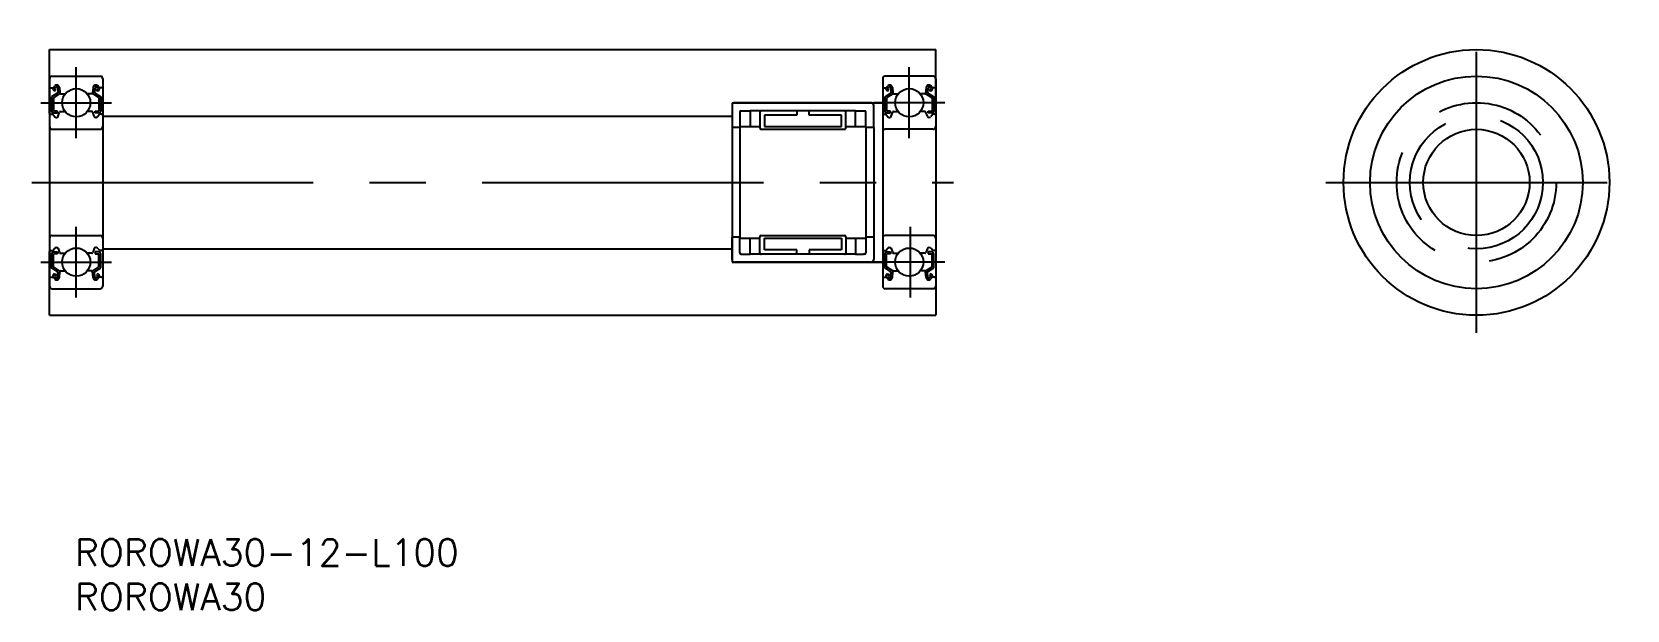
# Model space of a CAD drawing. Extents: x -2 to 178, y -48 to 17.
import ezdxf

# ---------------------------------------------------------------- set-up
doc = ezdxf.new("R2010")
doc.units = 0
doc.linetypes.add('CENTER', pattern=[50.8, 31.75, -6.35, 6.35, -6.35])
doc.linetypes.add('DASHED', pattern=[19.05, 12.7, -6.35])
doc.layers.get('0').update_dxf_attribs({"linetype": 'CONTINUOUS'})
doc.layers.add('CENTER', color=1, linetype='CENTER')
doc.styles.get("Standard").update_dxf_attribs({"font": 'txt.shx', "height": 3, "bigfont": 'bigfont.shx'})

# ---------------------------------------------------------------- blocks, each defined once
blk = doc.blocks.new('*U27')
at = {"color": 7, "linetype": 'CONTINUOUS'}
blk.add_text('ROROWA30-12-L100', height=3, dxfattribs=at).set_placement((2.85, -43.29))
blk = doc.blocks.new('*U28')
at = {"color": 7, "linetype": 'CONTINUOUS'}
blk.add_text('ROROWA30', height=3, dxfattribs=at).set_placement((2.85, -48.3))

msp = doc.modelspace()

# ---------------------------------------------------------------- linework, layer by layer
at = {"color": 7, "linetype": 'CONTINUOUS'}
for p, q in [((0, 7.8), (0, 15)), ((0, 15), (100, 15)), ((100, 7.8), (100, 15)), ((77, 9), (94, 9)), ((92.7, 9), (77.3, 9)), ((6, 7.5), (77, 7.5)), ((77, 9), (77, -9)), ((77, 8.7), (77, 6.2)), ((77.89, 7.95), (77.89, 6.2)), ((78.04, 8.1), (79.05, 8.1)), ((78.04, 8.1), (79.05, 8.1)), ((79.05, 8.1), (79.05, 6.3)), ((79.05, 8.1), (79.05, 6.3)), ((80.3, 8.1), (79.05, 8.1)), ((80.15, 7.95), (80.15, 6.15)), ((89.7, 8.1), (80.3, 8.1)), ((90.95, 8.1), (89.7, 8.1)), ((89.85, 6.15), (89.85, 7.95)), ((90.95, 6.3), (90.95, 8.1)), ((90.95, 8.1), (91.85, 8.1)), ((90.95, 6.3), (90.95, 8.1)), ((90.95, 8.1), (91.95, 8.1)), ((92.1, 6.2), (92.1, 7.95)), ((93, 6.2), (93, 8.7)), ((77, 6.2), (77, -6.2)), ((77.89, 6.2), (77, 6.2)), ((77.89, 6.2), (77.89, -6.2)), ((77.9, 6.3), (79.05, 6.3)), ((79.05, 6.3), (80.15, 6.3)), ((80.3, 6), (89.7, 6)), ((89.85, 6.3), (90.95, 6.3)), ((90.95, 6.3), (92.1, 6.3)), ((92.1, 6.2), (92.1, -6.2)), ((93, 6.2), (92.1, 6.2)), ((93, 6.2), (93, -6.2)), ((77.89, -6.2), (77, -6.2)), ((77, -8.7), (77, -6.2)), ((77.89, -7.95), (77.89, -6.2)), ((77.9, -6.3), (79.05, -6.3)), ((79.05, -8.1), (79.05, -6.3)), ((79.05, -8.1), (79.05, -6.3)), ((79.05, -6.3), (80.15, -6.3)), ((80.15, -7.95), (80.15, -6.15)), ((80.3, -6), (89.7, -6)), ((89.85, -6.15), (89.85, -7.95)), ((89.85, -6.3), (90.95, -6.3)), ((90.95, -6.3), (90.95, -8.1)), ((90.95, -6.3), (92.1, -6.3)), ((90.95, -6.3), (90.95, -8.1)), ((93, -6.2), (92.1, -6.2)), ((92.1, -6.2), (92.1, -7.95)), ((93, -6.2), (93, -8.7)), ((0, -15), (0, -7.8)), ((6, -7.5), (77, -7.5)), ((78.04, -8.1), (79.05, -8.1)), ((78.04, -8.1), (79.05, -8.1)), ((80.3, -8.1), (79.05, -8.1)), ((89.7, -8.1), (80.3, -8.1)), ((90.95, -8.1), (89.7, -8.1)), ((90.95, -8.1), (91.85, -8.1)), ((90.95, -8.1), (91.85, -8.1)), ((91.95, -8.1), (91.85, -8.1)), ((100, -7.8), (100, -15)), ((77, -9), (94, -9)), ((92.7, -9), (77.3, -9)), ((0, -15), (100, -15))]:
    msp.add_line(p, q, dxfattribs=at)
for p, q in [((0, 11.7), (0, -11.7)), ((0.3, 12), (5.7, 12)), ((0.41, 10.7), (0.57, 10.89)), ((5.59, 10.7), (5.43, 10.89)), ((6, 11.7), (6, -11.7)), ((94, 11.7), (94, -11.7)), ((99.7, 12), (94.3, 12)), ((94.41, 10.7), (94.57, 10.89)), ((99.59, 10.7), (99.43, 10.89)), ((100, 11.7), (100, -11.7)), ((0.1, 10.7), (0.41, 10.7)), ((0.93, 10.1), (0.23, 9.66)), ((0.23, 9.66), (0.23, 8.05)), ((0.56, 10.29), (0.42, 10.43)), ((1.13, 9.99), (0.43, 9.55)), ((0.43, 9.55), (0.43, 8.05)), ((0.56, 10.57), (0.72, 10.76)), ((0.71, 10.43), (0.56, 10.57)), ((0.56, 10.29), (0.71, 10.43)), ((0.9, 10.7), (0.93, 10.1)), ((1.1, 10.72), (1.15, 10.09)), ((1.13, 10.33), (1.13, 9.99)), ((1.25, 10), (1.77, 10)), ((4.75, 10), (4.23, 10)), ((4.9, 10.72), (4.85, 10.09)), ((4.87, 10.33), (4.87, 9.99)), ((4.87, 9.99), (5.57, 9.55)), ((5.1, 10.7), (5.07, 10.1)), ((5.07, 10.1), (5.77, 9.66)), ((5.44, 10.57), (5.28, 10.76)), ((5.29, 10.43), (5.44, 10.57)), ((5.44, 10.29), (5.29, 10.43)), ((5.44, 10.29), (5.58, 10.43)), ((5.57, 9.55), (5.57, 8.05)), ((5.9, 10.7), (5.59, 10.7)), ((5.77, 9.66), (5.77, 8.05)), ((94.1, 10.7), (94.41, 10.7)), ((94.93, 10.1), (94.23, 9.66)), ((94.23, 9.66), (94.23, 8.05)), ((94.56, 10.29), (94.42, 10.43)), ((95.13, 9.99), (94.43, 9.55)), ((94.43, 9.55), (94.43, 8.05)), ((94.56, 10.57), (94.72, 10.76)), ((94.71, 10.43), (94.56, 10.57)), ((94.56, 10.29), (94.71, 10.43)), ((94.9, 10.7), (94.93, 10.1)), ((95.1, 10.72), (95.15, 10.09)), ((95.13, 10.33), (95.13, 9.99)), ((95.25, 10), (95.77, 10)), ((98.75, 10), (98.23, 10)), ((98.9, 10.72), (98.85, 10.09)), ((98.87, 10.33), (98.87, 9.99)), ((98.87, 9.99), (99.57, 9.55)), ((99.1, 10.7), (99.07, 10.1)), ((99.07, 10.1), (99.77, 9.66)), ((99.44, 10.57), (99.28, 10.76)), ((99.29, 10.43), (99.44, 10.57)), ((99.44, 10.29), (99.29, 10.43)), ((99.44, 10.29), (99.58, 10.43)), ((99.57, 9.55), (99.57, 8.05)), ((99.9, 10.7), (99.59, 10.7)), ((99.77, 9.66), (99.77, 8.05)), ((0.1, 7.7), (0.35, 7.7)), ((0.35, 7.7), (0.58, 7.42)), ((0.88, 8.05), (0.43, 8.05)), ((0.43, 7.85), (0.88, 7.85)), ((0.74, 7.35), (0.77, 7.35)), ((0.88, 7.85), (0.88, 8.05)), ((0.96, 7.48), (1.13, 7.93)), ((1.22, 8), (1.77, 8)), ((4.78, 8), (4.23, 8)), ((5.04, 7.48), (4.87, 7.93)), ((5.12, 7.85), (5.12, 8.05)), ((5.12, 8.05), (5.57, 8.05)), ((5.57, 7.85), (5.12, 7.85)), ((5.26, 7.35), (5.23, 7.35)), ((5.65, 7.7), (5.42, 7.42)), ((5.9, 7.7), (5.65, 7.7)), ((94.1, 7.7), (94.35, 7.7)), ((94.35, 7.7), (94.58, 7.42)), ((94.88, 8.05), (94.43, 8.05)), ((94.43, 7.85), (94.88, 7.85)), ((94.74, 7.35), (94.77, 7.35)), ((94.88, 7.85), (94.88, 8.05)), ((94.96, 7.48), (95.13, 7.93)), ((95.22, 8), (95.77, 8)), ((98.78, 8), (98.23, 8)), ((99.04, 7.48), (98.87, 7.93)), ((99.12, 8.05), (99.57, 8.05)), ((99.12, 7.85), (99.12, 8.05)), ((99.57, 7.85), (99.12, 7.85)), ((99.26, 7.35), (99.23, 7.35)), ((99.65, 7.7), (99.42, 7.42)), ((99.9, 7.7), (99.65, 7.7)), ((0.3, 6), (5.7, 6)), ((99.7, 6), (94.3, 6)), ((0.3, -6), (5.7, -6)), ((99.7, -6), (94.3, -6)), ((0.1, -7.7), (0.35, -7.7)), ((0.23, -9.66), (0.23, -8.05)), ((0.35, -7.7), (0.58, -7.42)), ((0.43, -7.85), (0.88, -7.85)), ((0.43, -9.55), (0.43, -8.05)), ((0.88, -8.05), (0.43, -8.05)), ((0.54, -7.85), (0.54, -7.85)), ((0.66, -7.85), (0.66, -7.85)), ((0.74, -7.35), (0.77, -7.35)), ((0.88, -7.85), (0.88, -8.05)), ((0.96, -7.48), (1.13, -7.93)), ((1.22, -8), (1.77, -8)), ((4.78, -8), (4.23, -8)), ((5.04, -7.48), (4.87, -7.93)), ((5.57, -7.85), (5.12, -7.85)), ((5.12, -7.85), (5.12, -8.05)), ((5.12, -8.05), (5.57, -8.05)), ((5.26, -7.35), (5.23, -7.35)), ((5.65, -7.7), (5.42, -7.42)), ((5.57, -9.55), (5.57, -8.05)), ((5.9, -7.7), (5.65, -7.7)), ((5.77, -9.66), (5.77, -8.05)), ((94.1, -7.7), (94.35, -7.7)), ((94.23, -9.66), (94.23, -8.05)), ((94.35, -7.7), (94.58, -7.42)), ((94.43, -7.85), (94.88, -7.85)), ((94.43, -9.55), (94.43, -8.05)), ((94.88, -8.05), (94.43, -8.05)), ((94.74, -7.35), (94.77, -7.35)), ((94.88, -7.85), (94.88, -8.05)), ((94.96, -7.48), (95.13, -7.93)), ((95.22, -8), (95.77, -8)), ((98.78, -8), (98.23, -8)), ((99.04, -7.48), (98.87, -7.93)), ((99.57, -7.85), (99.12, -7.85)), ((99.12, -7.85), (99.12, -8.05)), ((99.12, -8.05), (99.57, -8.05)), ((99.26, -7.35), (99.23, -7.35)), ((99.34, -7.85), (99.34, -7.85)), ((99.65, -7.7), (99.42, -7.42)), ((99.46, -7.85), (99.46, -7.85)), ((99.57, -9.55), (99.57, -8.05)), ((99.9, -7.7), (99.65, -7.7)), ((99.77, -9.66), (99.77, -8.05)), ((0.1, -10.7), (0.41, -10.7)), ((0.93, -10.1), (0.23, -9.66)), ((0.41, -10.7), (0.57, -10.89)), ((0.56, -10.29), (0.42, -10.43)), ((1.13, -9.99), (0.43, -9.55)), ((0.56, -10.29), (0.71, -10.43)), ((0.71, -10.43), (0.56, -10.57)), ((0.56, -10.57), (0.72, -10.76)), ((0.9, -10.7), (0.93, -10.1)), ((1.1, -10.72), (1.15, -10.09)), ((1.13, -10.33), (1.13, -9.99)), ((1.25, -10), (1.77, -10)), ((4.75, -10), (4.23, -10)), ((4.9, -10.72), (4.85, -10.09)), ((4.87, -9.99), (5.57, -9.55)), ((4.87, -10.33), (4.87, -9.99)), ((5.07, -10.1), (5.77, -9.66)), ((5.1, -10.7), (5.07, -10.1)), ((5.44, -10.57), (5.28, -10.76)), ((5.44, -10.29), (5.29, -10.43)), ((5.29, -10.43), (5.44, -10.57)), ((5.59, -10.7), (5.43, -10.89)), ((5.44, -10.29), (5.58, -10.43)), ((5.9, -10.7), (5.59, -10.7)), ((94.1, -10.7), (94.41, -10.7)), ((94.93, -10.1), (94.23, -9.66)), ((94.41, -10.7), (94.57, -10.89)), ((94.56, -10.29), (94.42, -10.43)), ((95.13, -9.99), (94.43, -9.55)), ((94.56, -10.29), (94.71, -10.43)), ((94.71, -10.43), (94.56, -10.57)), ((94.56, -10.57), (94.72, -10.76)), ((94.9, -10.7), (94.93, -10.1)), ((95.1, -10.72), (95.15, -10.09)), ((95.13, -10.33), (95.13, -9.99)), ((95.25, -10), (95.77, -10)), ((98.75, -10), (98.23, -10)), ((98.9, -10.72), (98.85, -10.09)), ((98.87, -9.99), (99.57, -9.55)), ((98.87, -10.33), (98.87, -9.99)), ((99.07, -10.1), (99.77, -9.66)), ((99.1, -10.7), (99.07, -10.1)), ((99.44, -10.57), (99.28, -10.76)), ((99.44, -10.29), (99.29, -10.43)), ((99.29, -10.43), (99.44, -10.57)), ((99.59, -10.7), (99.43, -10.89)), ((99.44, -10.29), (99.58, -10.43)), ((99.9, -10.7), (99.59, -10.7)), ((0.3, -12), (5.7, -12)), ((99.7, -12), (94.3, -12))]:
    msp.add_line(p, q)
at = {"color": 3, "linetype": 'DASHED'}
for p, q in [((84.3, 7.6), (80.65, 7.6)), ((80.65, 7.6), (80.65, 6.3)), ((84.3, 8.1), (84.3, 7.6)), ((85.7, 7.6), (85.7, 8.1)), ((89.35, 7.6), (85.7, 7.6)), ((89.35, 6.3), (89.35, 7.6)), ((80.65, 6.3), (89.35, 6.3)), ((80.65, -7.6), (80.65, -6.3)), ((80.65, -6.3), (89.35, -6.3)), ((89.35, -6.3), (89.35, -7.6)), ((84.3, -7.6), (80.65, -7.6)), ((84.3, -8.1), (84.3, -7.6)), ((89.35, -7.6), (85.7, -7.6)), ((85.7, -7.6), (85.7, -8.1))]:
    msp.add_line(p, q, dxfattribs=at)
at = {"color": 7, "linetype": 'CONTINUOUS'}
for radius in [15, 12, 6]:
    msp.add_circle((161, 0), radius, dxfattribs=at)
for centre in [(3, 9), (97, 9), (3, -9), (97, -9)]:
    msp.add_circle(centre, 1.59)
at = {"color": 3, "linetype": 'DASHED'}
for radius in [9, 7.5]:
    msp.add_circle((161, 0), radius, dxfattribs=at)
for centre, radius, start, end in [((0.3, 11.7), 0.3, 90, 180), ((0.8, 10.7), 0.3, 4.935, 139.9921), ((5.2, 10.7), 0.3, 40.0079, 175.065), ((5.7, 11.7), 0.3, 0, 90), ((94.3, 11.7), 0.3, 90, 180), ((94.8, 10.7), 0.3, 4.935, 139.9921), ((99.2, 10.7), 0.3, 40.0079, 175.065), ((99.7, 11.7), 0.3, 0, 90), ((0.1, 10.8), 0.1, 180, 270), ((0.56, 10.57), 0.2, 139.9921, 224.998), ((0.8, 10.7), 0.1, 3.0864, 139.9628), ((1.25, 10.1), 0.1, 184.935, 269.9989), ((4.75, 10.1), 0.1, 270.0011, 355.065), ((5.2, 10.7), 0.1, 40.0372, 176.9136), ((5.44, 10.57), 0.2, 315.002, 40.0079), ((5.9, 10.8), 0.1, 270, 0), ((94.1, 10.8), 0.1, 180, 270), ((94.56, 10.57), 0.2, 139.9921, 224.998), ((94.8, 10.7), 0.1, 3.0864, 139.9628), ((95.25, 10.1), 0.1, 184.935, 269.9989), ((98.75, 10.1), 0.1, 270.0011, 355.065), ((99.2, 10.7), 0.1, 40.0372, 176.9136), ((99.44, 10.57), 0.2, 315.002, 40.0079), ((99.9, 10.8), 0.1, 270, 0), ((0.1, 7.6), 0.1, 90, 180), ((0.43, 8.05), 0.2, 180, 270), ((0.74, 7.55), 0.2, 219.9863, 270), ((0.77, 7.55), 0.2, 270, 340.0584), ((1.22, 7.9), 0.1, 89.999, 160.0584), ((4.78, 7.9), 0.1, 19.9416, 90.001), ((5.23, 7.55), 0.2, 199.9416, 270), ((5.26, 7.55), 0.2, 270, 320.0137), ((5.57, 8.05), 0.2, 270, 0), ((5.9, 7.6), 0.1, 0, 90), ((94.1, 7.6), 0.1, 90, 180), ((94.43, 8.05), 0.2, 180, 270), ((94.74, 7.55), 0.2, 219.9863, 270), ((94.77, 7.55), 0.2, 270, 340.0584), ((95.22, 7.9), 0.1, 89.999, 160.0584), ((98.78, 7.9), 0.1, 19.9416, 90.001), ((99.23, 7.55), 0.2, 199.9416, 270), ((99.26, 7.55), 0.2, 270, 320.0137), ((99.57, 8.05), 0.2, 270, 0), ((99.9, 7.6), 0.1, 0, 90), ((0.3, 6.3), 0.3, 180, 270), ((5.7, 6.3), 0.3, 270, 0), ((94.3, 6.3), 0.3, 180, 270), ((99.7, 6.3), 0.3, 270, 0), ((0.3, -6.3), 0.3, 90, 180), ((5.7, -6.3), 0.3, 0, 90), ((94.3, -6.3), 0.3, 90, 180), ((99.7, -6.3), 0.3, 0, 90), ((0.1, -7.6), 0.1, 180, 270), ((0.43, -8.05), 0.2, 90, 180), ((0.74, -7.55), 0.2, 90, 140.0137), ((0.77, -7.55), 0.2, 19.9416, 90), ((1.22, -7.9), 0.1, 199.9416, 270.001), ((4.78, -7.9), 0.1, 269.999, 340.0584), ((5.23, -7.55), 0.2, 90, 160.0584), ((5.26, -7.55), 0.2, 39.9863, 90), ((5.57, -8.05), 0.2, 0, 90), ((5.9, -7.6), 0.1, 270, 0), ((94.1, -7.6), 0.1, 180, 270), ((94.43, -8.05), 0.2, 90, 180), ((94.74, -7.55), 0.2, 90, 140.0137), ((94.77, -7.55), 0.2, 19.9416, 90), ((95.22, -7.9), 0.1, 199.9416, 270.001), ((98.78, -7.9), 0.1, 269.999, 340.0584), ((99.23, -7.55), 0.2, 90, 160.0584), ((99.26, -7.55), 0.2, 39.9863, 90), ((99.57, -8.05), 0.2, 0, 90), ((99.9, -7.6), 0.1, 270, 0), ((0.1, -10.8), 0.1, 90, 180), ((0.56, -10.57), 0.2, 135.002, 220.0079), ((0.8, -10.7), 0.3, 220.0079, 355.065), ((0.8, -10.7), 0.1, 220.0372, 356.9136), ((1.25, -10.1), 0.1, 90.0011, 175.065), ((4.75, -10.1), 0.1, 4.935, 89.9989), ((5.2, -10.7), 0.3, 184.935, 319.9921), ((5.2, -10.7), 0.1, 183.0864, 319.9628), ((5.44, -10.57), 0.2, 319.9921, 44.998), ((5.9, -10.8), 0.1, 0, 90), ((94.1, -10.8), 0.1, 90, 180), ((94.56, -10.57), 0.2, 135.002, 220.0079), ((94.8, -10.7), 0.3, 220.0079, 355.065), ((94.8, -10.7), 0.1, 220.0372, 356.9136), ((95.25, -10.1), 0.1, 90.0011, 175.065), ((98.75, -10.1), 0.1, 4.935, 89.9989), ((99.2, -10.7), 0.3, 184.935, 319.9921), ((99.2, -10.7), 0.1, 183.0864, 319.9628), ((99.44, -10.57), 0.2, 319.9921, 44.998), ((99.9, -10.8), 0.1, 0, 90), ((0.3, -11.7), 0.3, 180, 270), ((5.7, -11.7), 0.3, 270, 0), ((94.3, -11.7), 0.3, 180, 270), ((99.7, -11.7), 0.3, 270, 0)]:
    msp.add_arc(centre, radius, start, end)
at = {"color": 7, "linetype": 'CONTINUOUS'}
for centre, radius, start, end in [((77.3, 8.7), 0.3, 89.9999, 179.9998), ((78.04, 7.95), 0.15, 90, 180), ((80.3, 7.95), 0.15, 89.9999, 179.9998), ((89.7, 7.95), 0.15, 0, 89.9999), ((91.95, 7.95), 0.15, 0, 90), ((92.7, 8.7), 0.3, 0, 89.9999), ((80.3, 6.15), 0.15, 179.9998, 269.9998), ((89.7, 6.15), 0.15, 269.9998, 0), ((80.3, -6.15), 0.15, 89.9999, 179.9998), ((89.7, -6.15), 0.15, 0, 89.9999), ((77.3, -8.7), 0.3, 179.9998, 269.9998), ((78.04, -7.95), 0.15, 180, 270), ((80.3, -7.95), 0.15, 179.9998, 269.9998), ((89.7, -7.95), 0.15, 269.9998, 0), ((91.95, -7.95), 0.15, 270, 0), ((92.7, -8.7), 0.3, 269.9998, 0)]:
    msp.add_arc(centre, radius, start, end, dxfattribs=at)
at = {"layer": 'CENTER', "color": 1, "linetype": 'CENTER'}
for p, q in [((161, -17), (161, 17)), ((3, 5), (3, 13)), ((97, 5), (97, 13)), ((-1, 9), (7, 9)), ((101, 9), (93, 9)), ((-2, 0), (102, 0)), ((144, 0), (178, 0)), ((3, -13), (3, -5)), ((97.13, -13), (97.13, -5)), ((-1, -9), (7, -9)), ((101, -9), (93, -9))]:
    msp.add_line(p, q, dxfattribs=at)

# ---------------------------------------------------------------- block references
at = {"color": 7, "linetype": 'CONTINUOUS'}
for name in ['*U27', '*U28']:
    msp.add_blockref(name, (0, 0), dxfattribs=at)

doc.saveas('drawing.dxf')
